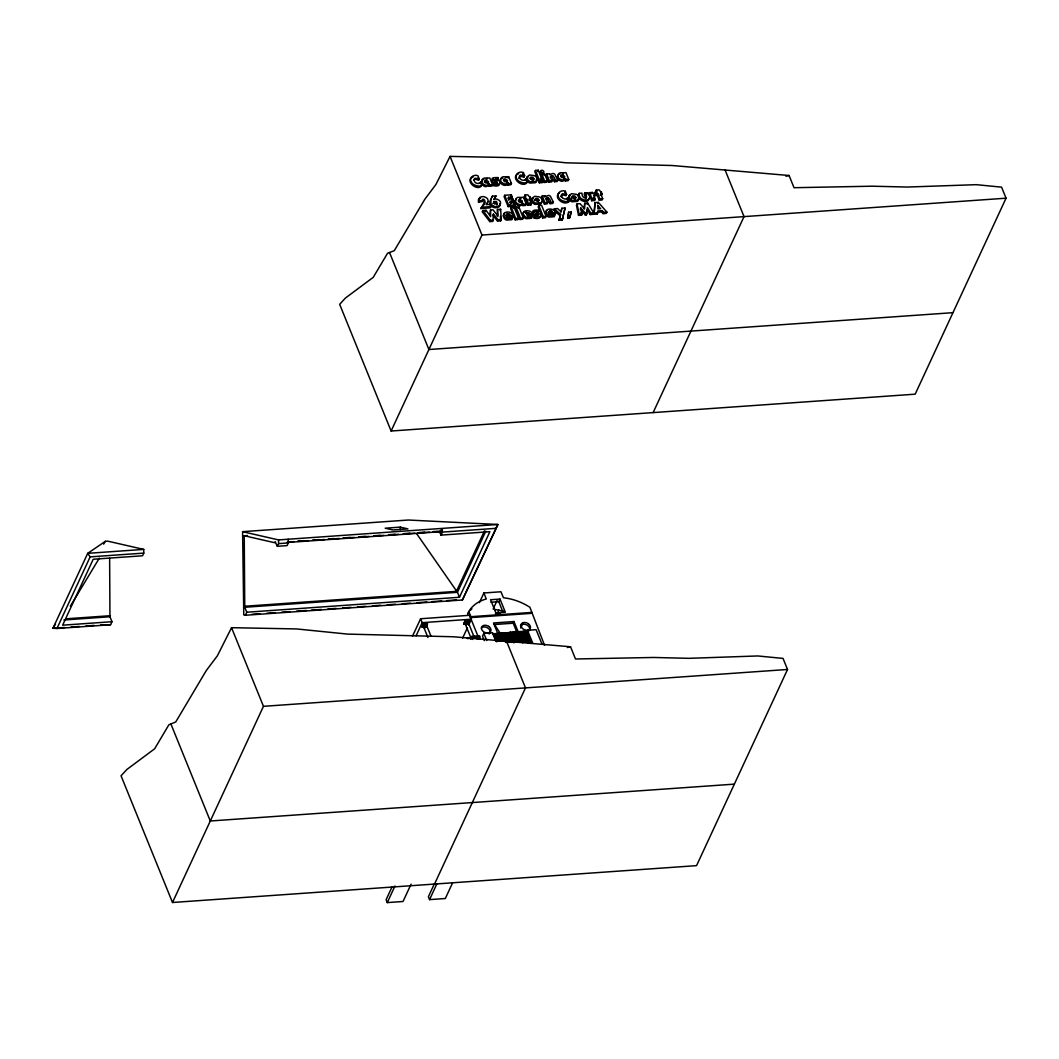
<?xml version="1.0" encoding="UTF-8"?>
<svg xmlns="http://www.w3.org/2000/svg" width="1059" height="1059" viewBox="0 0 1059 1059"><rect width="100%" height="100%" fill="white"/><g stroke="black" fill="none" stroke-linecap="round" stroke-linejoin="round"><path stroke-width="1.5" d="M487.696 201.951L486.955 204.228M584.025 208.782L584.74 203.341L587.758 203.129L593.834 213.031L593.239 214.328L590.194 214.54L587.507 209.973M584.74 203.341L584.581 208.861L580.054 203.672L577.036 203.884L576.44 205.181L578.518 215.361L581.563 215.149L582.159 213.852L580.822 208.001L580.226 209.298M594.046 214.275L595.039 202.626L598.361 202.388L606.913 212.118L606.317 213.402L603.061 213.64L601.644 211.946L597.289 212.25L597.302 214.037L594.046 214.275L595.039 202.626M567.809 218.035L568.643 212.197L571.291 211.999L569.61 217.902L567.809 218.035L568.643 212.197M581.219 210.41L585.203 214.898L586.421 214.805L586.739 210.331M586.421 214.805L587.441 207.538L590.803 213.243L590.194 214.54M484.334 202.6C483.738 197.411 480.746 203.169 478.522 202.123L478.337 199.807L480.561 198.02M512.953 215.626L507.023 216.049L508.572 217.439L513.218 216.552L511.471 218.935L507.168 218.803A4.262 3.058 24.9 0 1 504.944 217.347C499.16 210.423 515.045 210.238 512.344 216.923L506.414 217.333M532.518 214.249L526.588 214.673L528.15 216.062L532.783 215.176L531.049 217.558L526.747 217.426A4.262 3.058 24.9 0 1 524.523 215.97C518.658 208.544 535.099 209.669 531.817 215.295M552.798 213.772L551.818 215.586L552.798 213.772L555.525 213.574L553.791 215.957L549.489 215.824A4.262 3.058 24.9 0 1 547.265 214.368C541.48 207.445 557.365 207.26 554.664 213.944L548.734 214.355M560.793 211.985L561.826 208.266L565.056 208.027L562.21 220.02L559.046 220.232L560.608 214.408L554.347 208.782L553.751 210.079L560.012 215.705M561.826 208.266L561.177 211.906L557.616 208.557L554.347 208.782M499.451 183.194C500.391 186.556 495.122 186.41 493.19 185.471L494.129 182.4C504.786 184.531 482.07 177.118 498.048 177.594L497.134 180.52L494.897 180.467L495.493 179.17L497.743 179.236M493.19 185.471L494.129 182.4M497.134 180.52L498.048 177.594M540.302 215.665C541.228 219.028 535.96 218.882 534.027 217.942L534.967 214.871C545.623 217.002 522.908 209.576 538.885 210.066L537.972 212.991L536.317 212.753M534.027 217.942L534.967 214.871M537.972 212.991L538.885 210.066M562.21 220.02L565.056 208.027M559.046 220.232L560.608 214.408M569.61 217.902L571.291 211.999M560.688 196.617L562.303 194.843L566.009 195.663L566.605 194.379L565.347 191.255C561.283 189.296 555.565 193.532 558.874 197.755C560.224 201.594 572.098 203.99 567.981 197.742L565.784 198.999A3.442 2.475 24.9 0 1 562.183 197.517M533.246 180.824L532.346 178.6L530.215 178.402M575.222 199.516L574.905 197.755L572.191 197.093A2.025 1.456 24.9 0 0 571.648 198.602M492.885 203.474L495.069 202.415L496.883 203.857L496.777 205.075M490.846 199.158L490.966 203.805A4.488 3.217 24.9 0 0 492.964 205.592C498.034 209.536 504.441 202.163 497.584 199.449A4.143 2.978 24.9 0 0 495.096 198.999L493.957 199.41L495.956 195.889L492.422 196.14L489.84 201.475L490.357 205.102A4.488 3.217 24.9 0 0 492.369 206.889C494.977 208.663 501.384 207.855 499.888 203.593M143.733 549.396L87.712 553.341L52.95 628.291L56.934 628.503L90.147 556.875L87.712 553.341L105.357 541.321L107.793 541.162L143.733 549.396L143.786 553.102L142.555 555.776L93.218 559.245L62.64 625.181L111.976 621.712L109.951 616.748L109.633 558.331M56.934 628.503L110.573 624.731L111.976 621.712M170.909 723.985L175.754 721.934L206.28 670.559L217.373 655.799L231.537 627.683L296.586 628.94L347.63 634.103L453.424 636.763L570.549 646.771L575.5 658.989L653.774 657.467L688.88 658.327L757.847 655.958L783.038 658.42L787.525 669.473L696.557 865.64L172.498 902.493L121.044 775.784L126.842 769.496L154.627 748.806L168.897 724.766L170.909 723.985L210.291 820.99L734.35 784.137M245.37 615.253L462.386 599.99L497.915 524.483L408.39 520.022L242.59 531.671L243.769 614.869L245.37 615.253L246.773 612.234L244.748 607.27L244.245 535.748L247.528 535.523M288.141 539.203L288.313 542.936L287.082 545.61L277.339 546.298L278.583 543.624L278.53 539.918L242.59 531.671M473.598 180.202L475.544 179.249L478.615 180.176L479.211 178.878L477.94 175.768C473.889 173.795 468.157 178.031 471.48 182.254C472.817 186.093 484.704 188.502 480.574 182.254L478.377 183.498A3.442 2.475 24.9 0 1 474.776 182.029L473.889 179.831L474.962 178.256L479.211 178.878M479.979 183.538L480.574 182.254M481.832 185.338C477.755 192.381 463.829 180.44 473.174 176.919M486.385 179.474L486.981 178.177L489.814 177.978L492.594 184.809L491.985 186.106L489.152 186.305L489.443 184.253L489.152 186.305M478.522 202.123L479.131 200.826C477.371 196.828 483.169 195.505 485.75 197.384A4.448 3.19 24.9 0 1 487.696 199.118L488.292 201.409L486.24 204.625L490.039 204.361L490.939 206.571L490.343 207.868L480.892 208.53L484.453 202.587M481.858 201.885C482.057 195.2 488.371 202.468 482.745 205.737M494.924 181.036L495.493 179.17M497.465 209.483L498.074 216.115L492.951 209.801L490.529 209.973L490.661 216.632L486.015 210.291L482.811 210.516L482.216 211.8L489.801 221.596L492.912 221.384L493.454 214.103L498.114 219.769L501.238 219.544L500.655 209.258L497.465 209.483L497.359 216.076M496.724 183.644L497.201 182.135M496.631 184.041L497.227 182.744M491.813 197.437L492.422 196.14M485.406 211.588L486.015 210.291M495.956 195.889L494.023 199.529M490.529 209.973L490.013 215.255M508.055 177.952L508.651 176.654L505.818 176.853L506.096 177.541C501.728 174.272 497.955 181.076 502.932 183.233A4.262 3.058 24.9 0 0 505.368 184.067L508.28 182.929L507.989 184.981L510.835 184.782L511.431 183.485L508.651 176.654M172.498 902.493L263.466 706.327L231.537 627.683M391.115 431.026L481.991 235.045L450.062 156.401L515.111 157.659L566.155 162.821L671.962 165.495L789.074 175.49L794.025 187.708L872.298 186.199L907.404 187.046L976.385 184.676L1001.562 187.152L1006.05 198.192L915.175 394.173L391.115 431.026L339.661 304.317L345.446 298.029L373.245 277.339L387.515 253.3L394.292 250.665L424.818 199.277L435.898 184.518L450.062 156.401M489.801 221.596L490.396 220.312L493.507 220.087M493.454 214.103L492.859 215.401L497.518 221.053L500.629 220.841L501.238 219.544M502.654 178.111C498.763 178.137 499.451 183.379 502.337 184.531A4.262 3.058 24.9 0 0 504.772 185.351L506.917 185.021L508.28 182.929M512.252 197.027L508.624 197.278L508.016 198.562L511.643 198.311L512.252 197.027L511.351 194.816L504.666 195.28L504.071 196.577L508.148 206.611L514.833 206.148L515.429 204.85L514.528 202.64L510.901 202.891L510.306 204.188M500.06 210.556L500.655 209.258M497.518 221.053L498.114 219.769M508.704 200.244L508.624 197.278M511.351 194.816L510.756 196.1L511.643 198.311M522.775 173.861L523.371 172.564C519.307 170.605 513.589 174.841 516.898 179.064C518.248 182.903 530.122 185.299 526.005 179.05L523.808 180.308A3.442 2.475 24.9 0 1 520.207 178.825L519.32 176.628L520.393 175.066L524.642 175.688L524.046 176.972L519.797 176.35L518.751 178.468M508.148 206.611L508.744 205.327L504.666 195.28M512.132 200.005L512.728 198.708L509.3 198.96M505.924 215.93L507.102 213.521L509.75 214.421L509.154 215.705L507.671 214.739L505.924 215.454M512.728 198.708L513.628 200.919L513.019 202.216L509.604 202.454M511.285 207.471L510.69 208.769L515.177 219.822L517.997 219.623L518.592 218.326L514.105 207.273L511.285 207.471L515.773 218.525L515.177 219.822M514.528 202.64L513.933 203.937L514.833 206.148M525.41 180.348L526.005 179.05M513.509 208.57L514.105 207.273M509.895 218.035L510.491 216.751M527.263 182.148C523.186 189.177 509.26 177.25 518.606 173.716M516.037 207.14L515.442 208.424L519.929 219.478L522.736 219.279L523.345 217.995L518.857 206.942L516.037 207.14L520.525 218.194L519.929 219.478M520.154 198.748L520.75 197.451L523.583 197.252L526.349 204.083L525.754 205.38L522.921 205.578L523.212 203.527L522.921 205.578M513.218 216.552L511.881 219.703L506.573 220.087A4.262 3.058 24.9 0 1 504.349 218.631L503.104 215.599L504.613 213.534M535.43 170.433L534.835 171.73L539.322 182.783L542.142 182.585L542.737 181.288L538.25 170.234L535.43 170.433L539.918 181.486L539.322 182.783M518.248 208.226L518.857 206.942M524.39 196.339L524.986 195.041L527.806 194.843L531.062 198.788L530.466 200.085L528.865 200.204L529.46 198.907L531.062 198.788M524.986 195.041L525.82 197.093L524.284 198.457L525.105 200.455L526.641 199.105L525.105 200.455M537.654 171.532L538.25 170.234M529.646 198.073L530.241 196.789M541.89 174.325L541.295 175.609L544.061 182.439L546.881 182.241L547.49 180.957L544.71 174.126L541.89 174.325L544.67 181.155L544.061 182.439M529.46 198.907L531.419 203.725L530.811 205.022L528.004 205.221L528.6 203.924L526.641 199.105M544.114 175.41L544.71 174.126M546.643 173.98L546.047 175.278L548.814 182.108L551.633 181.91L552.229 180.626C547.265 173.808 554.969 174.179 555.022 180.427L554.426 181.711L557.233 181.513L557.841 180.229L554.77 174.179A3.164 2.277 24.9 0 0 552.758 173.464L549.806 174.656L549.462 173.782L546.643 173.98L549.409 180.811L548.814 182.108M529.076 217.188L530.056 215.374M532.783 215.176L531.459 218.326L526.138 218.71A4.262 3.058 24.9 0 1 523.914 217.254L522.669 214.222L523.556 212.528M542.208 195.941L541.599 197.239L544.379 204.069L547.199 203.871L547.794 202.573C542.83 195.769 550.534 196.14 550.574 202.375L549.978 203.672L552.798 203.474L553.394 202.176L550.336 196.14A3.164 2.277 24.9 0 0 548.31 195.425L545.372 196.603L545.014 195.743L542.208 195.941L544.975 202.772L544.379 204.069M538.779 205.539L538.184 206.836L542.671 217.889L545.491 217.691L546.087 216.393L541.599 205.34L538.779 205.539L543.267 216.592L542.671 217.889M554.426 181.711L552.096 176.972L552.692 175.688M544.419 197.04L545.014 195.743M537.442 215.904L538.038 214.606M549.978 203.672L547.662 198.933L548.258 197.636M562.541 174.113L563.15 172.829L565.983 172.63L568.749 179.461L568.154 180.745L565.321 180.943L565.612 178.892L565.321 180.943M562.819 174.801L563.15 172.829M548.244 212.952L549.978 210.437L552.07 211.443L551.461 212.727M564.751 192.553L565.347 191.255M555.525 213.574L554.201 216.724L548.893 217.121A4.262 3.058 24.9 0 1 546.669 215.652L545.425 212.634L546.934 210.569M566.962 199.542L567.981 197.742M559.536 192.791C552.216 197.57 565.585 207.246 569.239 200.839M579.114 193.347C577.962 202.454 595.807 202.401 587.613 192.751L584.793 192.95C590.128 199.833 581.735 199.529 581.934 193.148L579.114 193.347L578.518 194.644C576.837 200.628 589.042 204.731 588.764 198.351M584.793 192.95L584.197 194.234L585.892 198.642M587.017 194.035L587.613 192.751M578.518 215.361L579.127 214.077L577.036 203.884M596.416 194.379L595.476 192.076L592.802 193.532L592.352 192.42L589.532 192.619L588.936 193.903L591.703 200.733L594.523 200.535L595.118 199.251L593.834 194.83L596.416 194.379L595.807 195.663L593.689 195.703M591.743 193.704L592.352 192.42M587.163 204.427L587.758 203.129M602.333 193.784L600.731 193.89L600.135 195.187L601.737 195.068L602.333 193.784L599.076 189.839L596.257 190.024L595.661 191.322L596.495 193.373M594.88 193.36L595.476 192.076M585.203 214.898L585.799 213.6L587.017 213.521M591.703 200.733L592.299 199.449L589.532 192.619M596.257 190.024L597.091 192.076L595.568 193.44L596.376 195.452L597.911 194.088L596.376 195.452M288.22 542.42L440.597 531.711C442.755 524.059 443.086 532.942 440.928 535.126L489.88 531.684L459.474 597.276L246.773 612.234M600.916 193.069L601.512 191.772M600.731 193.89L602.69 198.721L602.094 200.005L599.275 200.204L599.871 198.92L597.911 194.088M597.766 203.685L598.361 202.388M597.302 214.037L597.885 210.953L602.253 210.648L603.656 212.343L606.913 212.118M601.644 211.946L602.253 210.648M603.061 213.64L603.656 212.343M412.494 636.221L420.595 618.747L469.799 615.279L471.387 619.197L468.687 625.035M416.108 635.771L422.184 622.666L420.595 618.747M423.309 623.844L422.144 627.127L423.309 623.844L427.426 623.552L426.261 626.835A2.092 1.152 -22.1 0 0 426.539 624.889A2.092 1.152 -22.1 0 0 423.574 625.75A2.092 1.152 -22.1 0 0 424.024 627.431M426.089 626.425L427.426 623.552M484.493 530.824L456.429 591.359L245.238 606.211M485.79 531.181L457.448 592.312L459.474 597.276M462.386 599.99L497.915 524.483L278.53 539.918M544.564 645.394L529.91 607.284A44.994 32.299 24.9 0 0 503.449 597.766L500.96 591.769L483.897 592.974L486.28 598.97A44.994 32.299 24.9 0 0 468.793 611.572L467.588 614.194L468.833 612.261M464.967 620.918L463.789 624.188L464.967 620.918L469.071 620.627L467.906 623.91L469.071 620.627M468.793 611.572L470.871 616.695L470.434 617.635L531.552 613.346M462.611 638.14L467.337 627.947M479.409 602.664L483.897 592.974M471.559 637.809L470.898 638.961L471.559 637.809L467.244 638.114M479.753 635.969L471.268 636.565L479.502 636.538C481.871 641.41 476.365 634.751 472.102 638.061L472.658 639.437M479.462 637.134L471.679 637.306L479.634 636.75M493.137 609.044L497.174 600.347M495.877 641.224L492.448 632.766L483.817 633.375L482.507 636.207L484.307 640.642M502.946 611.917L498.789 601.697L500.007 599.076L490.569 599.738L495.903 612.883L495.466 613.823M497.042 614.127L498.974 609.971M526.905 632.091L530.466 640.854L526.905 632.091L527.567 630.926L492.753 634.01L517.202 632.289M492.938 634.473L493.057 633.348M494.487 635.546C492.62 632.766 498.207 637.928 500.96 635.096L500.669 633.56L501.132 634.725L499.08 637.981L498.352 635.387L499.08 637.981M495.705 638.551L498.471 637.995L495.705 638.551L494.977 635.956L498.537 638.021L497.823 635.426L498.537 638.021M495.89 639.014L498.657 638.458L496.79 641.224L495.89 639.014L498.485 638.829M496.79 641.224L498.657 638.458M503.991 641.211L501.198 633.534L504.163 640.827M499.16 638.749L499.888 641.344L499.16 638.749L497.306 641.516M499.53 639.093L502.535 638.18L503.012 641.119L499.53 639.093L500.43 641.304L499.702 638.709L502.535 638.18M505.077 641.132L502.284 633.454L505.845 642.217M501.45 635.506L502.178 638.1L501.45 635.506L499.596 638.273L502.35 637.717M502.641 633.798L503.118 634.95L502.641 633.798C506.083 631.323 513.694 634.526 506.811 635.162L507.711 637.372L509.564 634.606L509.114 633.335M504.336 637.942L507.089 637.386L506.44 634.818L507.34 637.028L504.336 637.942L503.859 635.003L509.591 634.487M504.521 638.405L507.274 637.849L504.521 638.405L505.421 640.616L507.274 637.849M506.811 635.162L507.711 637.372M519.387 638.431L513.218 623.208L513.986 621.54L493.494 622.983L500.92 641.238M505.421 640.616L504.693 638.021M392.029 886.926L386.098 899.713L387.276 902.599L403.042 901.487L411.064 884.186M506.202 642.561L505.739 641.397L507.791 638.14L508.691 640.351L505.937 640.92L507.791 638.14M509.657 633.295L513.218 642.058L509.657 633.295L510.915 632.845L514.462 641.608M508.214 637.664L510.081 634.897L510.809 637.492L508.214 637.664L510.081 634.897M509.061 640.695L511.815 640.139L509.061 640.695C505.169 634.5 515.058 643.766 511.166 637.571L508.399 638.127L511.166 637.571M511.749 634.341C509.869 631.561 515.468 636.724 518.208 633.878L517.917 632.355L527.567 630.926M387.276 902.599L394.967 885.986M512.066 635.122L512.49 634.394L515.971 636.419L512.966 637.333L512.066 635.122L515.548 637.161M512.966 637.333L512.238 634.751L514.899 634.593L515.799 636.803L513.138 636.962M513.152 637.796L515.905 637.24L513.152 637.796L514.039 640.007L515.905 637.24M511.087 642.442L516.593 630.595M512.384 640.576C514.25 643.356 508.664 638.193 505.911 641.026L506.374 642.178M515.429 634.553L516.329 636.763L515.429 634.553L518.023 634.367L517.917 632.355M514.039 640.007L513.324 637.425M513.972 641.555L513.946 642.482M514.37 640.801L514.727 639.927L517.322 639.755L516.421 637.544L514.555 640.311L514.833 641.953L514.37 640.801L521.015 639.967L514.542 640.417L517.322 639.755M522.021 641.079L518.288 632.686L518.936 631.535L518.632 632.197M513.827 642.826L518.036 633.759M520.697 628.013L522.802 623.473M516.845 637.068L518.711 634.288L519.426 636.883L518.711 634.288M517.679 640.086L516.964 637.505L520.446 639.53L517.679 640.086L520.684 639.173L519.797 636.962L517.03 637.518M522.921 641.383L519.532 632.236L523.093 640.999L522.564 641.873L522.603 640.947M520.366 633.732C518.5 630.952 524.086 636.115 526.839 633.282L526.548 631.746L526.641 633.759L524.059 633.944L524.96 636.155L526.826 633.388M520.684 634.513L521.107 633.785L524.589 635.824L521.584 636.724L520.684 634.513L524.179 636.552M519.797 636.962L520.512 639.557M521.584 636.724L520.869 634.142L524.417 636.194L523.702 633.613L524.589 635.824M521.769 637.187L524.536 636.631L521.769 637.187L522.669 639.398L524.536 636.631M524.059 633.944L524.96 636.155M522.669 639.398L521.955 636.816M529.632 639.358L529.924 640.894L529.632 639.358L523.172 639.808L523.464 641.344L522.987 640.192L525.052 636.936L525.939 639.146L523.186 639.702L525.052 636.936M541.943 644.031L536.119 629.695L527.501 630.304L526.191 633.136L530.188 642.998M525.476 636.459L527.329 633.692L528.057 636.274L525.476 636.459L527.329 633.692M525.41 637.266L528.415 636.353L528.891 639.305L526.31 639.477L525.41 637.266L528.891 639.305M526.31 639.477L525.582 636.896L529.143 638.948L528.415 636.353M505.342 642.164L531.221 640.338L531.194 641.277L516.818 642.284M531.194 641.277L531.221 640.338M434.402 883.762L428.379 896.748L429.557 899.62L445.323 898.522L452.577 882.875M434.534 884.066L525.489 687.9L506.573 641.304M653.138 412.6L744.027 216.618L725.097 170.036M429.557 899.62L436.904 883.762M548.231 212.475L549.383 211.721L551.064 212.29M55.492 624.082L52.95 628.291L64.48 627.484M103.663 544.127L105.357 541.321M70.304 606.304L99.321 558.146M480.892 208.53L482.136 206.677M489.443 184.253L486.531 185.391A4.262 3.058 24.9 0 1 484.095 184.557C479.105 182.413 482.891 175.595 487.259 178.865L486.981 178.177M488.848 185.55L485.935 186.675A4.262 3.058 24.9 0 1 483.5 185.855L481.064 182.611L482.322 179.831M523.212 203.527L520.3 204.652A4.262 3.058 24.9 0 1 517.864 203.831C512.874 201.673 516.646 194.869 521.028 198.126L520.75 197.451M522.616 204.811L519.704 205.949A4.262 3.058 24.9 0 1 517.269 205.128L514.833 201.872L516.09 199.105M565.612 178.892L562.7 180.03A4.262 3.058 24.9 0 1 560.264 179.209C555.273 177.052 559.046 170.234 563.414 173.504M565.016 180.189L562.091 181.327A4.262 3.058 24.9 0 1 559.655 180.493L557.233 177.25L558.477 174.483M499.252 637.597L500.947 635.201M516.501 636.393L518.195 633.997M550.111 177.184L552.096 176.972M493.309 178.905C489.801 180.798 494.209 183.71 496.605 183.432M528.216 176.562L526.482 178.64L527.117 180.89A4.554 3.27 24.9 0 0 530.016 183.088L535.497 182.704A4.567 3.283 24.9 0 0 536.556 180.996L536.317 179.487M533.273 197.848L531.539 199.939L532.174 202.176A4.554 3.27 24.9 0 0 535.073 204.374L540.553 203.99A4.567 3.283 24.9 0 0 541.612 202.282L541.599 201.554M570.192 195.253L568.445 197.345L569.08 199.582A4.554 3.27 24.9 0 0 571.979 201.779L577.459 201.395A4.567 3.283 24.9 0 0 578.518 199.688L578.28 198.179M524.179 212.157L524.973 211.906M552.414 214.289L550.23 214.209L549.33 213.071L555.26 212.647M785.897 176.244L789.074 175.49M567.372 647.526L570.549 646.771M546.02 198.84L547.662 198.933M526.071 213.441L527.236 213.362M535.536 211.098C531.38 210.728 532.69 216.168 536.106 215.559M482.997 179.567L483.817 179.434M559.165 174.206L559.986 174.073M489.761 185.007L492.594 184.809M508.598 183.684L511.431 183.485M539.918 181.486L542.737 181.288M544.67 181.155L547.49 180.957M549.409 180.811L552.229 180.626M555.022 180.427L557.841 180.229M565.916 179.659L568.749 179.461M479.131 200.826L482.454 200.601M513.628 200.919L510.2 201.17L510.901 202.891M481.488 207.233L490.939 206.571M508.744 205.327L515.429 204.85M523.517 204.281L526.349 204.083M528.6 203.924L531.419 203.725M544.975 202.772L547.794 202.573M550.574 202.375L553.394 202.176M592.299 199.449L595.118 199.251M599.871 198.92L602.69 198.721M506.533 214.646L509.75 214.421M548.84 211.668L552.07 211.443M527.475 215.851L530.44 215.652M515.773 218.525L518.592 218.326M520.525 218.194L523.345 217.995M543.267 216.592L546.087 216.393M579.127 214.077L582.159 213.852M590.803 213.243L593.834 213.031M594.642 212.978L597.898 212.753M568.405 216.738L570.205 216.618M559.642 218.948L562.806 218.723M481.991 235.045L1006.05 198.192M952.968 312.67L428.908 349.523L389.527 252.519M400.262 527.13L385.172 528.203L392.849 529.963L407.953 528.891L400.262 527.13L400.302 529.606M297.778 541.096L304.383 540.633M312.63 540.064L319.222 539.6M329.124 538.899L334.075 538.554M343.976 537.853L350.569 537.39M358.829 536.807L365.421 536.344M373.668 535.761L380.274 535.298M388.521 534.716L395.126 534.252M403.373 533.67L409.965 533.207M418.226 532.637L424.818 532.174M433.065 531.592L439.67 531.128M287.148 542.155L293.7 541.692M298.612 541.348L308.447 540.659M313.358 540.315L324.822 539.508M328.091 539.269L339.555 538.462M342.825 538.237L354.288 537.429M359.2 537.085L369.022 536.397M373.946 536.053L383.768 535.364M388.679 535.007L398.502 534.318M403.413 533.974L414.876 533.167M418.146 532.942L429.61 532.134M432.893 531.909L440.597 531.711M90.147 556.875L143.786 553.102M278.583 543.624L288.313 542.936M442.331 532.108L495.599 528.362M65.923 618.813L110.44 615.689M63.911 619.978L109.951 616.748M244.748 607.27L457.448 592.312L416.531 533.511M71.072 627.021L79.319 626.438M85.911 625.975L94.145 625.392M100.737 624.929L110.573 624.731M252.016 614.299L260.262 613.717M266.868 613.254L275.115 612.671M281.707 612.208L289.954 611.625M296.56 611.162L306.461 610.461M311.399 610.116L321.301 609.428M327.906 608.965L336.153 608.382M342.745 607.919L350.992 607.337M357.598 606.873L365.845 606.291M372.437 605.827L380.684 605.245M387.29 604.782L395.536 604.199M402.129 603.736L410.376 603.153M416.981 602.69L426.87 602.002M431.82 601.644L441.722 600.956M446.673 600.612L456.561 599.91M490.926 602.24L498.789 601.697M495.903 612.883L505.342 612.221L500.007 599.076M496.975 613.717L500.192 613.492M470.871 616.695L531.989 612.406M422.184 622.666L471.387 619.197M423.481 624.254L427.584 623.963M465.126 621.315L469.23 621.024M421.985 626.716L424.725 626.531M494.301 624.545L513.218 623.208M493.242 633.812L527.753 631.389M494.023 634.394L500.497 633.944M501.026 633.904L502.112 633.825M511.272 633.189L517.745 632.726M518.288 632.686L519.36 632.62M519.903 632.58L526.376 632.117M494.659 635.175L501.132 634.725M503.29 634.566L509.763 634.116M511.921 633.957L518.394 633.507M520.538 633.348L527.011 632.898M497.637 635.81L495.056 635.982L498.71 637.637M498.18 635.771L500.761 635.585M520.935 634.169L523.517 633.984M467.429 638.564L471.745 638.259M477.106 639.133L480.071 638.921M508.399 637.293L510.981 637.108M517.017 636.684L519.612 636.499M521.756 636.353L524.351 636.168M525.648 636.075L528.229 635.903M525.661 636.922L528.242 636.737M497.478 641.145L500.06 640.96M500.603 640.92L503.184 640.748L499.702 638.709M506.109 640.536L508.691 640.351M523.358 639.318L525.939 639.146M526.482 639.106L529.063 638.921M505.739 641.397L512.212 640.947M522.987 640.192L529.46 639.729M509.445 642.323L531.419 640.801M527.872 643.329L532.651 642.985L527.501 630.304M263.466 706.327L787.525 669.473M494.725 609.375L504.177 611.387M244.245 535.748L274.678 542.724L275.168 541.665L277.339 546.298M538.581 211.707C530.109 209.761 551.62 218.472 534.636 216.645M493.785 184.187C500.086 187.84 502.628 179.355 495.519 179.739M534.371 216.168L535.735 216.605M504.627 181.579L506.771 181.777A2.025 1.456 24.9 0 0 507.301 180.268L504.852 178.839A1.986 1.43 24.9 0 0 503.554 179.898A2.025 1.456 24.9 0 0 504.587 181.566M525.833 636.538L529.315 638.564M517.202 637.147L520.684 639.173M512.238 634.751L515.799 636.803M516.779 637.875L520.273 639.901M503.859 635.003L507.34 637.028M508.585 637.756L512.066 639.782M507.089 637.386L503.607 635.36L504.508 637.571M503.435 635.731L506.917 637.756M508.161 638.484L511.643 640.51M499.954 638.365L503.435 640.391M494.805 636.34L498.286 638.365M566.605 194.379L562.369 193.757L561.283 195.319L562.183 197.517M580.822 208.001L585.799 213.6M482.811 210.516L490.396 220.312M530.863 213.706L531.393 214.447M494.063 623.804L505.514 641.463M511.828 215.824L512.344 216.923M596.164 192.142L596.972 194.154M597.316 195.385L599.275 200.204M593.331 197.609L594.523 200.535M567.386 199.039L568.63 202.123M540.447 178.428L542.142 182.585M523.371 172.564L524.642 175.688M523.199 174.894L524.046 176.972M529.844 202.613L530.811 205.022M524.893 197.159L525.701 199.171M526.045 200.403L528.004 205.221M507.685 184.226L507.989 184.981M477.768 178.097L478.615 180.176M527.157 634.063L528.057 636.274M524.867 637.306L525.767 639.517M513.986 621.54L522.643 642.839M521.015 639.967L521.306 641.489L520.829 640.338M516.964 637.505L517.851 639.715M515.071 634.209L515.971 636.419M516.249 637.915L517.136 640.126M510.729 633.229L514.29 641.992M509.909 635.281L510.809 637.492M510.994 637.955L511.894 640.166M508.333 638.1L509.233 640.311M507.618 638.524L508.519 640.735M494.977 635.956L495.877 638.167M496.062 638.63L496.962 640.841M493.653 634.063L496.618 641.357M493.481 634.434L496.446 641.741M483.817 633.375L486.73 640.536M439.432 531.446L440.928 535.126M469.627 615.636L478.522 637.558M468.568 623.261L474.419 637.677M465.483 624.492L470.752 637.465M426.923 626.2L431.026 636.287M423.838 627.431L427.942 637.518M580.888 212.224L581.563 215.149M538.488 201.581L537.403 199.886L535.272 199.688A2.025 1.456 24.9 0 0 534.649 200.588M500.391 216.433L500.629 220.841M489.059 633.984A5.004 3.587 24.9 0 0 487.895 628.08L487.14 627.63A5.004 3.587 24.9 0 0 481.342 628.04M529.037 630.78A5.004 3.587 24.9 0 0 527.395 625.3L526.641 624.863A5.004 3.587 24.9 0 0 520.472 625.776M487.961 183.498A2.025 1.456 24.9 0 0 487.868 182.889L485.419 181.46A1.986 1.43 24.9 0 0 484.294 182.002M506.612 182.691A2.025 1.456 24.9 0 0 506.705 181.566L504.256 180.136A1.986 1.43 24.9 0 0 503.581 180.308M542.87 172.273A1.747 1.258 24.9 0 1 542.751 174.1A1.747 1.258 24.9 0 1 540.394 173.53A1.747 1.258 24.9 0 1 540.514 171.704M563.931 178.667A2.025 1.456 24.9 0 0 564.023 177.528L561.574 176.098A1.986 1.43 24.9 0 0 560.899 176.271M521.73 202.772A2.025 1.456 24.9 0 0 521.637 202.163L519.175 200.733A1.986 1.43 24.9 0 0 518.5 200.906M560.846 175.873A2.025 1.456 24.9 0 0 561.905 177.541L564.09 177.74A2.025 1.456 24.9 0 0 564.632 176.244L562.17 174.814A1.986 1.43 24.9 0 0 560.873 175.873M466.542 624.929A1.655 0.913 -22.1 0 1 465.642 623.804A1.655 0.913 -22.1 0 1 467.999 622.864A1.655 0.913 -22.1 0 1 468.078 624.307M471.215 638.087A2.092 1.152 -22.1 0 1 471.679 637.65M473.333 636.988A2.092 1.152 -22.1 0 1 473.969 636.988M465.431 623.923A2.092 1.152 -22.1 0 1 465.06 622.176A2.092 1.152 -22.1 0 1 468.104 621.448A2.092 1.152 -22.1 0 1 467.416 623.447M466.529 624.201A1.655 0.913 -22.1 0 1 465.311 623.169A1.655 0.913 -22.1 0 1 467.787 622.189A1.655 0.913 -22.1 0 1 467.588 623.777M466.648 624.426A2.092 1.152 -22.1 0 1 464.914 623.208A2.092 1.152 -22.1 0 1 468.104 621.937A2.092 1.152 -22.1 0 1 467.654 624.029M425.162 627.828A1.655 0.913 -22.1 0 1 423.957 626.796A1.655 0.913 -22.1 0 1 426.42 625.803A1.655 0.913 -22.1 0 1 426.221 627.405M424.09 626.875A2.092 1.152 -22.1 0 1 423.137 625.406A2.092 1.152 -22.1 0 1 426.049 624.241A2.092 1.152 -22.1 0 1 426.327 625.975M424.129 627.14A1.655 0.913 -22.1 0 1 423.918 625.803A1.655 0.913 -22.1 0 1 426.208 625.128A1.655 0.913 -22.1 0 1 426.155 626.544M470.275 610.447A44.994 32.299 24.9 0 1 471.89 608.753M597.911 205.472L597.898 208.914L600.638 208.716L597.911 205.472M527.263 176.707L527.713 179.593A4.554 3.27 24.9 0 0 530.612 181.791L536.092 181.407A4.567 3.283 24.9 0 0 537.151 179.699L536.516 177.422A4.395 3.151 24.9 0 0 534.477 175.648L529.659 174.987L527.263 176.707M532.32 197.993L532.77 200.879A4.554 3.27 24.9 0 0 535.669 203.076L541.149 202.693A4.567 3.283 24.9 0 0 542.208 200.985L541.573 198.708A4.395 3.151 24.9 0 0 539.534 196.934L534.716 196.286L532.32 197.993M569.226 195.399L569.676 198.285A4.554 3.27 24.9 0 0 572.575 200.482L578.055 200.098A4.567 3.283 24.9 0 0 579.127 198.39L578.479 196.114A4.395 3.151 24.9 0 0 576.453 194.34L571.622 193.691L569.226 195.399M534.027 178.997L531.989 180.004L530.281 178.614A2.025 1.456 24.9 0 1 530.811 177.118L532.942 177.303L534.027 178.997M539.097 200.297L537.045 201.289L535.338 199.899A2.025 1.456 24.9 0 1 535.867 198.404L537.998 198.589L539.097 200.297M576.003 197.689L573.965 198.695L572.257 197.305A2.025 1.456 24.9 0 1 572.787 195.809L574.918 195.994L576.003 197.689M493.679 201.634L494.632 203.977L497.373 203.778L496.419 201.435L493.679 201.634M501.688 632.752L501.569 633.864L501.688 632.752M510.319 632.144L510.2 633.256L510.319 632.144M526.283 212.409L526.098 213.269L529.315 213.044L526.283 212.409M487.934 183.101L485.79 182.903A2.025 1.456 24.9 0 1 484.691 181.235A1.986 1.43 24.9 0 1 486.015 180.162L488.464 181.592A2.025 1.456 24.9 0 1 487.934 183.101M521.703 202.375L519.559 202.176A2.025 1.456 24.9 0 1 518.447 200.495A1.986 1.43 24.9 0 1 519.77 199.436L522.233 200.866A2.025 1.456 24.9 0 1 521.703 202.375M528.163 623.619L527.422 623.182A5.004 3.587 24.9 0 0 521.412 623.844A5.004 3.587 24.9 0 0 523.265 629.072L524.02 629.509A5.004 3.587 24.9 0 0 530.016 628.847A5.004 3.587 24.9 0 0 528.163 623.619M488.676 626.399L487.921 625.962A5.004 3.587 24.9 0 0 481.924 626.61A5.004 3.587 24.9 0 0 483.764 631.852L484.519 632.289A5.004 3.587 24.9 0 0 490.529 631.627A5.004 3.587 24.9 0 0 488.676 626.399M540.858 172.074A1.747 1.258 24.9 0 0 543.744 172.471A1.747 1.258 24.9 0 0 542.102 170.274A1.747 1.258 24.9 0 0 540.858 172.074"/></g></svg>
